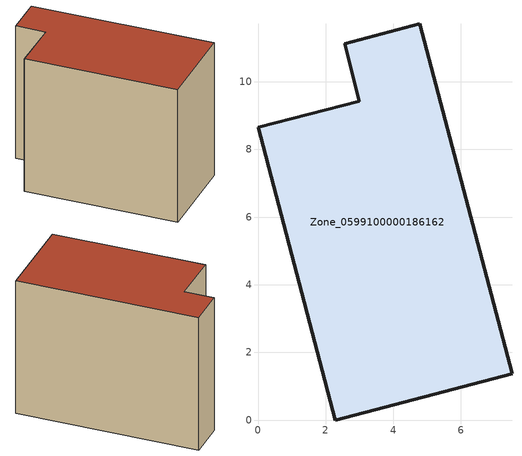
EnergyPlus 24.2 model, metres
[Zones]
Zone_0599100000186162
 floor ground (C_G): 4.78,11.71 7.51,1.37 2.28,0 0,8.65 3,9.43 2.56,11.13 z0
 wall outside (C_F): 2.28,0 7.51,1.37 4.78,11.71 2.56,11.13 3,9.43 0,8.65 2.28,0 z0:8.32
 roof outside (C_R): 7.51,1.37 4.78,11.71 2.56,11.13 3,9.43 0,8.65 2.28,0 z8.32
[BUILDING]
Pand.0599100000186162: North Axis=0; Terrain=City; Loads Convergence Tolerance Value=0.04; Temperature Convergence Tolerance Value=0.4; Solar Distribution=FullExterior; Maximum Number of Warmup Days=25; Minimum Number of Warmup Days=1
[Site:Location]
Rotterdam.The.Hague.AP_ZH_NLD Design_Conditions: Latitude=51.96; Longitude=4.45; Time Zone=1; Elevation=-4.5
[SITE:GROUNDTEMPERATURE:BUILDINGSURFACE]
18, 18, 18, 18, 18, 18, 18, 18, 18, 18, 18, 18
[MATERIAL] Thermal Absorptance=0.9; Solar Absorptance=0.7; Visible Absorptance=0.7
Name | Roughness | Thickness | Conductivity | Density | Specific Heat
G.TI.1975-1991 | MediumSmooth | 0.15 | 0.288461 | 540 | 1210
F.TI.1975-1991 | Rough | 0.3 | 0.230769 | 1920 | 840
R.TI.1975-1991 | MediumRough | 0.2 | 0.153846 | 1500 | 1000
[CONSTRUCTION]
C_G: G.TI.1975-1991
C_F: F.TI.1975-1991
C_R: R.TI.1975-1991
[ZONE]
Zone_0599100000186162: Type=1; Multiplier=1; Ceiling Height=Autocalculate; Volume=Autocalculate; Floor Area=autocalculate; Part of Total Floor Area=Yes
[ZONEINFILTRATION:DESIGNFLOWRATE]
Infil_Zone_0599100000186162: Zone or ZoneList or Space or SpaceList=Zone_0599100000186162; Schedule=AlwaysOn; Design Flow Rate Calculation Method=Flow/Area; Flow Rate per Floor Area=0.003; Constant Term Coefficient=1; Temperature Term Coefficient=0; Velocity Term Coefficient=0; Velocity Squared Term Coefficient=0
[HVACTEMPLATE:ZONE:IDEALLOADSAIRSYSTEM]
Zone_0599100000186162: Maximum Heating Supply Air Temperature=50; Minimum Cooling Supply Air Temperature=13; Maximum Heating Supply Air Humidity Ratio=0.0156; Minimum Cooling Supply Air Humidity Ratio=0.0077; Heating Limit=NoLimit; Cooling Limit=NoLimit; Dehumidification Control Type=ConstantSensibleHeatRatio; Cooling Sensible Heat Ratio=0.7; Dehumidification Setpoint=60; Humidification Control Type=None; Humidification Setpoint=30; Outdoor Air Method=None; Outdoor Air Flow Rate per Person=0.00944; Outdoor Air Flow Rate per Zone Floor Area=0; Outdoor Air Flow Rate per Zone=0; Demand Controlled Ventilation Type=None; Outdoor Air Economizer Type=NoEconomizer; Heat Recovery Type=None; Sensible Heat Recovery Effectiveness=0.7; Latent Heat Recovery Effectiveness=0.65
[ZONECONTROL:THERMOSTAT]
ThermostatControl_Zone_0599100000186162: Zone or ZoneList=Zone_0599100000186162; Control Type Schedule=DualSetpointControlType; Control 1=Thermostat_Zone_0599100000186162; Temperature Difference Between Cutout And Setpoint=0
[THERMOSTATSETPOINT:DUALSETPOINT]
Thermostat_Zone_0599100000186162: Heating Setpoint Temperature Schedule=HeatingSetpoint_Zone_0599100000186162; Cooling Setpoint Temperature Schedule=CoolingSetpoint_Zone_0599100000186162
[SCHEDULE:COMPACT]
HeatingSetpoint_Zone_0599100000186162: Through: 12/31, For: AllDays, Until: 24:00, 21
CoolingSetpoint_Zone_0599100000186162: Through: 12/31, For: AllDays, Until: 24:00, 24
DualSetpointControlType: Through: 12/31, For: AllDays, Until: 24:00, 4
AlwaysOn: Through: 12/31, For: AllDays, Until: 24:00, 1
